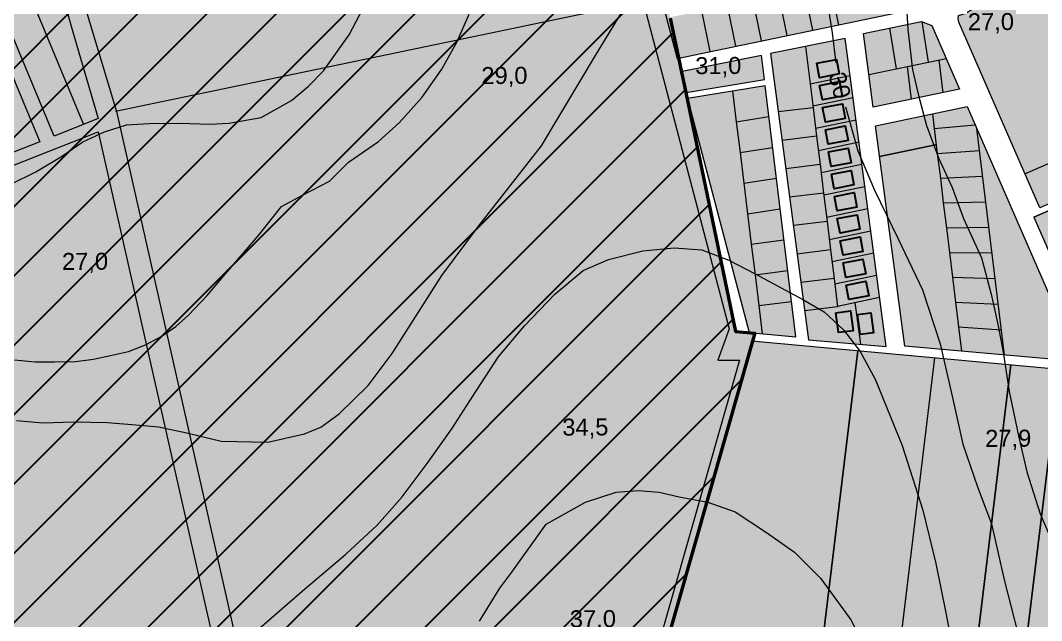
# Model space of a CAD drawing. Header units: metres. Extents: x 783184 to 1587399, y 282652 to 580595.
# Drawn here: x 787775 to 788436, y 289301 to 289689 of the extents above; entities that cross this region are included whole.
import ezdxf

# ---------------------------------------------------------------- set-up
doc = ezdxf.new("R2010")
doc.units = ezdxf.units.M
doc.header["$LTSCALE"] = 0.5
for name, color, linetype in [('atrageri in intravilan', 18, 'CONTINUOUS'), ('cladiri', 18, 'CONTINUOUS'), ('curbe  de nivelI', 7, 'CONTINUOUS'), ('Limita intravilan existent', 1, 'CONTINUOUS'), ('locuinte si functiuni complementare', 51, 'CONTINUOUS'), ('proprietati extravilan', 7, 'CONTINUOUS'), ('spatii verzi', 90, 'CONTINUOUS'), ('strazi', 7, 'CONTINUOUS')]:
    doc.layers.add(name, color=color, linetype=linetype)
doc.layers.add('cote de nivel', color=1, linetype='CONTINUOUS', lineweight=211)
doc.layers.add('Limite proprietati', color=7, linetype='CONTINUOUS', lineweight=5)
doc.styles.add('arial', font='arial.ttf')

msp = doc.modelspace()

# ---------------------------------------------------------------- hatches: boundary and pattern name
at = {"layer": 'atrageri in intravilan', "lineweight": 30, "true_color": 0xffff66}
h = msp.add_hatch(color=51, dxfattribs=at)
h.paths.add_polyline_path([(788421.64848, 288692.34074), (788480.03939, 288685.23104), (788449.1149, 288431.12827), (788390.72823, 288438.17795)], flags=16)
h.paths.add_polyline_path([(789205.99579, 288962.99819), (789206, 288963), (789194.05, 288959.03), (789118.207, 288933.778), (789071.37, 288918.21), (789063.31, 288915.83), (789063.613, 288971.336), (789059.614, 288971.072), (788878.326, 288895.203), (788871.44, 288900.603), (788821.57, 288906.577), (788802.624, 288908.883), (788764.734, 288913.497), (788745.789, 288915.803), (788582.041, 288935.74), (788591.617, 289015.501), (788597.377, 289062.912), (788612.11, 289183.987), (788548.504, 289191.669), (788549.12, 289195.57), (788417.838, 289211.524), (788386.476, 289215.337), (788337.294, 289221.283), (788180.494, 289240.381), (788241.358, 289454.166), (788249.192, 289481.68), (788250.642, 289486.73), (788238.148, 289487.851), (788204.822, 289647.766), (788204.006, 289651.681), (788195.829, 289690.918), (788190.628, 289715.876), (788185.41, 289740.28), (788184.617, 289744.119), (788170.796, 289811.038), (788159.088, 289808.422), (788015.651, 289776.364), (788001.381, 289773.174), (787997.65, 289783.17), (787988.318, 289807.209), (787796.905, 289764.427), (787791.294, 289789.502), (787787.44, 289815.376), (787783.407, 289841.652), (787965.934, 289882.487), (787958.828, 289908.791), (787779.305, 289868.339), (787774.014, 289867.525), (787775.49, 289856.71), (787778.47, 289834.84), (787781.595, 289811.913), (787571.421, 289740.26), (787553.383, 289732.746), (787631.7, 289544.64), (787608.84, 289535.63), (787585.93, 289526.6), (787507.97, 289713.83), (787485.19, 289704.34), (787562.96, 289517.54), (787539.94, 289508.47), (787462.35, 289694.83), (787439.456, 289685.291), (787416.51, 289675.73), (787393.51, 289666.152), (787370.45, 289656.55), (787447.31, 289471.95), (787424.013, 289462.769), (787400.66, 289453.563), (787353.79, 289435.09), (787277.67, 289617.9), (787254.34, 289608.18), (787230.941, 289598.435), (787227.248, 289596.898), (787302.946, 289415.079), (787293.898, 289411.453), (787322.221, 289346.791), (787339.603, 289307.461), (787348.5, 289287.332), (787353.755, 289275.441), (787362.648, 289255.319), (787366.286, 289247.087), (787370.733, 289237.026), (787375.179, 289226.965), (787378.817, 289218.733), (787396.806, 289178.031), (787419.66, 289126.319), (787421.614, 289122.792), (787422.725, 289116.6), (787422.329, 289110.251), (787419.868, 289103.345), (787415.979, 289097.709), (787407.148, 289092.62), (787379.317, 289080.333), (787336.945, 289062.896), (787372.257, 288980.26), (787394.829, 288927.44), (787379.415, 288920.793), (787137.935, 288816.67), (787135.86, 288816.74), (787113.375, 288817.502), (787097.78, 288814.971), (786878.037, 288729.341), (787074.636, 288751.44), (787346.292, 288781.976), (787350.201, 288782.834), (787343.791, 288812.025), (787337.209, 288841.996), (787328.51, 288881.613), (787408.973, 288915.919), (787399.226, 288938.991), (787954.426, 289063.877), (787972.85, 288984.98), (787979.83, 288955.093), (787990.289, 288910.303), (787995.266, 288888.988), (787998.75, 288874.072), (788014.409, 288807.013), (788023.518, 288768.009), (787999.667, 288683.724), (787978.846, 288610.144), (787939.732, 288471.919), (787930.909, 288440.739), (787923.6, 288414.91), (787921.44, 288407.26), (787907.12, 288356.65), (787904.95, 288349), (787897.604, 288323.044), (787879.159, 288257.859), (787874.035, 288239.752), (787885.501, 288238.721), (788061.315, 288216.773), (788230.544, 288195.648), (788429.101, 288171.667), (788468.816, 288166.871), (788478.741, 288165.672), (788498.598, 288163.274), (788537.02102, 288158.63362), (788569.95822, 288426.65355), (788652.68151, 288416.6228), (788619.74931, 288148.64246), (788677.3, 288141.692), (788756.723, 288132.099), (788789.7, 288128.12), (788796.65, 288127.28), (788827.275, 288123.567), (788926.553, 288111.576), (789012.881, 288137.047), (789068.127, 288129.499), (789083.31118, 288121.55122), (789094.455, 288127.807), (789103.075, 288132.453), (789127.634, 288124.887), (789151.132, 288132.626), (789166.299, 288150.252), (789179.942, 288183.009), (789176.819, 288188.874), (789190.756, 288226.037), (789195.26, 288239.75), (789204.279, 288273.374), (789226.302, 288332.092), (789286.986, 288459.931), (789309.743, 288523.326), (789311.277, 288576.843), (789242.532, 288741.085)])
at = {"layer": 'atrageri in intravilan', "lineweight": 30}
h = msp.add_hatch(dxfattribs=at)
h.set_pattern_fill('ANSI31', color=6, scale=10, style=0)
h.set_pattern_definition([(45, (11292.32, 0), (-22.4506403, 22.4506403), [])])
h.paths.add_polyline_path([(788591.617, 289015.501), (788597.377, 289062.912), (788612.11, 289183.987), (788548.504, 289191.669), (788549.12, 289195.57), (788417.838, 289211.524), (788386.476, 289215.337), (788337.294, 289221.283), (788180.494, 289240.381), (788241.358, 289454.166), (788249.192, 289481.68), (788250.642, 289486.73), (788238.148, 289487.851), (788204.822, 289647.766), (788204.006, 289651.681), (788195.829, 289690.918), (788190.628, 289715.876), (788185.41, 289740.28), (788184.617, 289744.119), (788170.796, 289811.038), (788159.088, 289808.422), (788015.651, 289776.364), (788001.381, 289773.174), (787997.65, 289783.17), (787988.318, 289807.209), (787796.905, 289764.427), (787791.294, 289789.502), (787787.44, 289815.376), (787783.407, 289841.652), (787965.934, 289882.487), (787958.828, 289908.791), (787779.305, 289868.339), (787774.014, 289867.525), (787775.49, 289856.71), (787778.47, 289834.84), (787781.595, 289811.913), (787571.421, 289740.26), (787553.383, 289732.746), (787631.7, 289544.64), (787608.84, 289535.63), (787585.93, 289526.6), (787507.97, 289713.83), (787485.19, 289704.34), (787562.96, 289517.54), (787539.94, 289508.47), (787462.35, 289694.83), (787439.456, 289685.291), (787416.51, 289675.73), (787393.51, 289666.152), (787370.45, 289656.55), (787447.31, 289471.95), (787424.013, 289462.769), (787400.66, 289453.563), (787353.79, 289435.09), (787277.67, 289617.9), (787254.34, 289608.18), (787230.941, 289598.435), (787227.248, 289596.898), (787302.946, 289415.079), (787293.898, 289411.453), (787322.221, 289346.791), (787339.603, 289307.461), (787348.5, 289287.332), (787353.755, 289275.441), (787362.648, 289255.319), (787366.286, 289247.087), (787370.733, 289237.026), (787375.179, 289226.965), (787378.817, 289218.733), (787396.806, 289178.031), (787419.66, 289126.319), (787421.614, 289122.792), (787422.725, 289116.6), (787422.329, 289110.251), (787419.868, 289103.345), (787415.979, 289097.709), (787407.148, 289092.62), (787379.317, 289080.333), (787336.945, 289062.896), (787372.257, 288980.26), (787394.829, 288927.44), (787379.415, 288920.793), (787137.935, 288816.67), (787135.86, 288816.74), (787113.375, 288817.502), (787097.78, 288814.971), (786878.037, 288729.341), (787074.636, 288751.44), (787346.292, 288781.976), (787350.201, 288782.834), (787343.791, 288812.025), (787337.209, 288841.996), (787328.51, 288881.613), (787408.973, 288915.919), (787399.226, 288938.991), (787954.426, 289063.877), (787972.85, 288984.98), (787979.83, 288955.093), (787990.289, 288910.303), (787995.266, 288888.988), (787998.75, 288874.072), (788014.409, 288807.013), (788023.518, 288768.009), (787999.667, 288683.724), (787978.846, 288610.144), (787939.732, 288471.919), (787930.909, 288440.739), (787923.6, 288414.91), (787921.44, 288407.26), (787907.12, 288356.65), (787904.95, 288349), (787897.604, 288323.044), (787879.159, 288257.859), (787874.035, 288239.752), (787885.501, 288238.721), (788061.315, 288216.773), (788230.544, 288195.648), (788429.101, 288171.667), (788468.816, 288166.871), (788478.741, 288165.672), (788498.598, 288163.274), (788537.02102, 288158.63362), (788569.95822, 288426.65355), (788652.68151, 288416.6228), (788619.74931, 288148.64246), (788677.3, 288141.692), (788756.723, 288132.099), (788789.7, 288128.12), (788796.65, 288127.28), (788827.275, 288123.567), (788926.553, 288111.576), (789012.881, 288137.047), (789068.127, 288129.499), (789086.82378, 288119.71264), (789103.075, 288132.453), (789127.634, 288124.887), (789151.132, 288132.626), (789166.299, 288150.252), (789179.942, 288183.009), (789176.819, 288188.874), (789190.756, 288226.037), (789204.279, 288273.374), (789226.302, 288332.092), (789286.986, 288459.931), (789309.743, 288523.326), (789311.277, 288576.843), (789242.30106, 288742.48767), (789215.76073, 288903.68805), (789205.99508, 288962.99788), (789206, 288963), (789194.05, 288959.03), (789118.207, 288933.778), (789071.37, 288918.21), (789063.31, 288915.83), (789063.613, 288971.336), (789059.614, 288971.072), (788878.326, 288895.203), (788871.44, 288900.603), (788821.57, 288906.577), (788802.624, 288908.883), (788783.679, 288911.19), (788764.734, 288913.497), (788745.789, 288915.803), (788582.041, 288935.74)])
h.paths.add_polyline_path([(788421.64848, 288692.34074), (788480.03939, 288685.23104), (788449.1149, 288431.12827), (788390.72823, 288438.17795)], flags=16)
at = {"layer": 'cladiri', "linetype": 'ByBlock', "lineweight": 30}
h = msp.add_hatch(color=0, dxfattribs=at)
h.dxf.hatch_style = 1
h.paths.add_polyline_path([(788303.55559, 289664.12131), (788290.73624, 289661.66279), (788292.54439, 289652.23461), (788305.36443, 289654.69456)])
h = msp.add_hatch(color=0, dxfattribs=at)
h.dxf.hatch_style = 1
h.paths.add_polyline_path([(788305.45841, 289649.74671), (788292.63905, 289647.28819), (788294.44721, 289637.86001), (788307.26725, 289640.31997)])
h = msp.add_hatch(color=0, dxfattribs=at)
h.dxf.hatch_style = 1
h.paths.add_polyline_path([(788307.36123, 289635.37211), (788294.54187, 289632.91359), (788296.35002, 289623.48541), (788309.17006, 289625.94537)])
h = msp.add_hatch(color=0, dxfattribs=at)
h.dxf.hatch_style = 1
h.paths.add_polyline_path([(788309.26404, 289620.99751), (788296.44468, 289618.539), (788298.25284, 289609.11082), (788311.07288, 289611.57077)])
h = msp.add_hatch(color=0, dxfattribs=at)
h.dxf.hatch_style = 1
h.paths.add_polyline_path([(788311.16686, 289606.62292), (788298.3475, 289604.1644), (788300.15565, 289594.73622), (788312.97569, 289597.19617)])
h = msp.add_hatch(color=0, dxfattribs=at)
h.dxf.hatch_style = 1
h.paths.add_polyline_path([(788313.06967, 289592.24832), (788300.25032, 289589.7898), (788302.05847, 289580.36162), (788314.87851, 289582.82157)])
h = msp.add_hatch(color=0, dxfattribs=at)
h.dxf.hatch_style = 1
h.paths.add_polyline_path([(788314.97249, 289577.87372), (788302.15313, 289575.4152), (788303.96129, 289565.98702), (788316.78133, 289568.44698)])
h = msp.add_hatch(color=0, dxfattribs=at)
h.dxf.hatch_style = 1
h.paths.add_polyline_path([(788316.87531, 289563.49912), (788304.05595, 289561.0406), (788305.8641, 289551.61242), (788318.68414, 289554.07238)])
h = msp.add_hatch(color=0, dxfattribs=at)
h.dxf.hatch_style = 1
h.paths.add_polyline_path([(788318.77812, 289549.12453), (788305.95877, 289546.66601), (788307.76692, 289537.23783), (788320.58696, 289539.69778)])
h = msp.add_hatch(color=0, dxfattribs=at)
h.dxf.hatch_style = 1
h.paths.add_polyline_path([(788320.68094, 289534.74993), (788307.86158, 289532.29141), (788309.66973, 289522.86323), (788322.48978, 289525.32318)])
h = msp.add_hatch(color=0, dxfattribs=at)
h.dxf.hatch_style = 1
h.paths.add_polyline_path([(788322.58375, 289520.37533), (788309.7644, 289517.91681), (788311.57255, 289508.48863), (788324.39259, 289510.94859)])
h = msp.add_hatch(color=0, dxfattribs=at)
h.dxf.hatch_style = 1
h.paths.add_polyline_path([(788312.6939, 289501.30485), (788303.17692, 289500.04506), (788304.88875, 289487.11328), (788314.40585, 289488.37214)])
h.paths.add_polyline_path([(788325.86475, 289500.00063), (788317.14204, 289498.84655), (788318.85413, 289485.90634), (788327.57811, 289487.06059)])
at = {"layer": 'locuinte si functiuni complementare', "lineweight": 30}
h = msp.add_hatch(color=256, dxfattribs=at)
h.paths.add_polyline_path([(788350.5648, 289844.62214), (788332.19139, 289840.78102), (788360.73054, 289775.27702), (788379.26507, 289778.92557)])
h.paths.add_polyline_path([(788446.60927, 289839.84427), (788435.23996, 289862.32423), (788350.5648, 289844.62214), (788398.99473, 289733.76326), (788477.52522, 289768.07017)])
h.paths.add_polyline_path([(788482.27249, 289757.04896), (788399.90987, 289721.06793), (788398.04916, 289719.37578, -0.444968825), (788382.68349, 289692.57501), (788382.30854, 289690.62468), (788382.78804, 289688.24431), (788425.6934, 289590.03149), (788533.85954, 289637.28507)])
h.paths.add_polyline_path([(788506.15669, 289598.91616), (788496.52078, 289620.97322), (788425.6934, 289590.03149), (788435.32928, 289567.97442)])
h.paths.add_polyline_path([(788533.85954, 289637.28507), (788496.52078, 289620.97322), (788506.15669, 289598.91616), (788543.38178, 289615.17835)])
h = msp.add_hatch(color=256, dxfattribs=at)
h.paths.add_polyline_path([(788185.58422, 289810.13149), (788171.58757, 289807.20536), (788177.29857, 289779.55361), (788191.06986, 289782.2645)])
h.paths.add_polyline_path([(788199.54341, 289813.04978), (788185.58422, 289810.13149), (788191.06986, 289782.2645), (788205.06135, 289785.01874)])
h.paths.add_polyline_path([(788213.59071, 289815.98649), (788199.54341, 289813.04978), (788205.06135, 289785.01874), (788219.14115, 289787.79036)])
h.paths.add_polyline_path([(788227.65758, 289818.9273), (788213.59071, 289815.98649), (788219.14115, 289787.79036), (788233.24056, 289790.56585)])
h.paths.add_polyline_path([(788241.75383, 289821.87424), (788227.65758, 289818.9273), (788233.24056, 289790.56585), (788247.36942, 289793.34713)])
h.paths.add_polyline_path([(788253.23976, 289824.27548), (788241.75383, 289821.87424), (788247.36942, 289793.34713), (788262.43038, 289796.31189), (788263.89011, 289799.76612)])
h.paths.add_polyline_path([(788192.474, 289775.40657), (788178.71449, 289772.698), (788184.617, 289744.119), (788185.31373, 289740.74605), (788198.77532, 289743.39598)])
h.paths.add_polyline_path([(788206.99532, 289778.26511), (788192.474, 289775.40657), (788198.77532, 289743.39598), (788213.29664, 289746.25451)])
h.paths.add_polyline_path([(788221.51664, 289781.12364), (788206.99532, 289778.26511), (788213.29664, 289746.25451), (788227.81796, 289749.11305)])
h.paths.add_polyline_path([(788236.03796, 289783.98218), (788221.51664, 289781.12364), (788227.81796, 289749.11305), (788242.33928, 289751.97159)])
h.paths.add_polyline_path([(788250.55929, 289786.84072), (788236.03796, 289783.98218), (788242.33928, 289751.97159), (788256.8606, 289754.83012)])
h.paths.add_polyline_path([(788265.51273, 289789.78432), (788250.55929, 289786.84072), (788256.8606, 289754.83012), (788271.81404, 289757.77372)])
h.paths.add_polyline_path([(788277.79698, 289792.20248), (788265.51273, 289789.78432), (788271.81404, 289757.77372), (788291.10738, 289761.57164)])
h.paths.add_polyline_path([(788301.91828, 289834.45216), (788262.97546, 289826.31081), (788277.79698, 289792.20248), (788291.10738, 289761.57164), (788330.24051, 289769.27503)])
h.paths.add_polyline_path([(788319.95793, 289838.2235), (788301.91828, 289834.45216), (788330.24051, 289769.27503), (788348.67669, 289772.90421)])
h.paths.add_polyline_path([(788362.21248, 289726.08555), (788332.52545, 289719.89955), (788338.02777, 289693.49662), (788363.08256, 289698.718, -0.375664456)])
h.paths.add_polyline_path([(788332.52545, 289719.89955), (788315.88291, 289716.43168), (788321.38532, 289690.02836), (788338.02777, 289693.49662)])
h.paths.add_polyline_path([(788315.88291, 289716.43168), (788299.24038, 289712.96381), (788304.74123, 289686.55976), (788321.38532, 289690.02836)])
h.paths.add_polyline_path([(788299.24038, 289712.96381), (788282.59785, 289709.49594), (788288.09877, 289683.0915), (788304.74123, 289686.55976)])
h.paths.add_polyline_path([(788282.59785, 289709.49594), (788265.95532, 289706.02806), (788271.45797, 289679.62358), (788288.09877, 289683.0915)])
h.paths.add_polyline_path([(788265.95532, 289706.02806), (788249.31279, 289702.56019), (788254.81552, 289676.15532), (788271.45797, 289679.62358)])
h.paths.add_polyline_path([(788249.31279, 289702.56019), (788232.67025, 289699.09232), (788238.17307, 289672.68706), (788254.81552, 289676.15532)])
h.paths.add_polyline_path([(788232.67025, 289699.09232), (788216.02772, 289695.62445), (788221.53062, 289669.2188), (788238.17307, 289672.68706)])
h.paths.add_polyline_path([(788216.02772, 289695.62445), (788195.72963, 289691.39486), (788195.829, 289690.918), (788201.23266, 289664.98874), (788221.53062, 289669.2188)])
at = {"layer": 'locuinte si functiuni complementare', "linetype": 'ByBlock', "lineweight": 30}
h = msp.add_hatch(color=51, dxfattribs=at)
h.paths.add_polyline_path([(788374.57742, 289664.73396), (788369.99908, 289663.77985), (788372.62835, 289642.5427), (788383.28404, 289644.76333)])
h.paths.add_polyline_path([(788369.99908, 289663.77985), (788349.32066, 289659.4705), (788351.94157, 289638.23161), (788372.62835, 289642.5427)])
h.paths.add_polyline_path([(788349.32066, 289659.4705), (788324.46444, 289654.29051), (788327.2708, 289633.09025), (788351.94157, 289638.23161)])
h.paths.add_polyline_path([(788338.18258, 289684.4638), (788320.9458, 289680.87168), (788324.46444, 289654.29051), (788342.47172, 289658.0432)])
h.paths.add_polyline_path([(788358.73661, 289688.68279), (788358.63232, 289688.72549), (788338.18258, 289684.4638), (788342.47172, 289658.0432), (788363.02174, 289662.32578)])
h.paths.add_polyline_path([(788365.30975, 289685.99148), (788358.73661, 289688.68279), (788363.02174, 289662.32578), (788374.57742, 289664.73396)])
msp.add_hatch(color=51, dxfattribs=at).paths.add_polyline_path([(788309.24769, 289677.70013), (788260.75601, 289667.91474), (788285.40151, 289482.55669), (788335.68167, 289478.10742)])
at = {"layer": 'locuinte si functiuni complementare', "lineweight": 30}
for points in [[(788254.86947, 289666.72686), (788203.04968, 289656.26987), (788204.006, 289651.681), (788204.822, 289647.766), (788205.16161, 289646.13637), (788206.05764, 289642.72828), (788256.79127, 289651.00309)], [(788257.277, 289647.029), (788207.07931, 289638.84232), (788246.94905, 289487.19581), (788277.144, 289484.48198)], [(788394.3997, 289619.26698), (788388.18299, 289633.52645), (788328.84985, 289621.16152), (788347.74523, 289478.41869), (788412.4196, 289472.61009)], [(788367.11481, 289470.84296), (788317.43571, 289475.40822), (788287.41098, 289227.75366), (788336.93609, 289221.73327)]]:
    msp.add_hatch(color=256, dxfattribs=at).paths.add_polyline_path(points)
h = msp.add_hatch(color=256, dxfattribs=at)
h.paths.add_polyline_path([(788568.12745, 289557.72909), (788544.9642, 289611.50461), (788431.45237, 289561.91571), (788452.95796, 289512.68819)])
h.paths.add_polyline_path([(788580.93095, 289528.00462), (788568.12745, 289557.72909), (788452.95796, 289512.68819), (788472.73905, 289466.90478), (788612.646, 289454.331), (788614.018, 289455.278), (788614.0508, 289456.91651)])
h = msp.add_hatch(color=256, dxfattribs=at)
h.paths.add_polyline_path([(788317.43571, 289475.40822), (788249.19185, 289481.67949), (788241.358, 289454.166), (788180.59574, 289240.73837), (788287.41098, 289227.75366)])
h.paths.add_polyline_path([(788416.57825, 289466.29752), (788367.11483, 289470.84296), (788336.94766, 289221.69939), (788386.11363, 289215.75513)])
h.paths.add_polyline_path([(788448.05227, 289463.40522), (788416.57825, 289466.29752), (788386.11363, 289215.75513), (788417.47616, 289211.94263)])
h.paths.add_polyline_path([(788488.78547, 289459.66205), (788448.05227, 289463.40522), (788417.47616, 289211.94263), (788462.75705, 289206.39239)])
h.paths.add_polyline_path([(788512.05934, 289396.03763), (788512.07721, 289396.03598), (788517.68012, 289457.00677), (788488.78547, 289459.66205), (788473.63126, 289312.20393), (788500.74994, 289308.69262)])
h.paths.add_polyline_path([(788562.76066, 289338.89308), (788565.35066, 289362.01308), (788568.57887, 289390.82707), (788512.05934, 289396.03763), (788500.74994, 289308.69262), (788473.63126, 289312.20393), (788462.75705, 289206.39239), (788548.76045, 289195.98341), (788550.95662, 289215.57276), (788550.95676, 289215.57407), (788561.65848, 289311.03104), (788559.66066, 289311.27308)])
at = {"layer": 'spatii verzi', "lineweight": 30}
msp.add_hatch(color=256, dxfattribs=at).paths.add_polyline_path([(788394.3997, 289619.26698), (788412.4196, 289472.61009), (788450.0234, 289469.23278), (788452.54873, 289469.48513), (788454.75842, 289470.74691), (788456.17894, 289472.73421), (788456.58931, 289475.16312), (788456.18236, 289477.55422)])

# ---------------------------------------------------------------- linework, layer by layer
at = {"layer": 'cladiri', "color": 0, "lineweight": 30}
for points in [[(788290.73624, 289661.66279), (788303.55559, 289664.12131), (788305.36443, 289654.69456), (788292.54439, 289652.23461), (788290.73624, 289661.66279)], [(788292.63905, 289647.28819), (788305.45841, 289649.74671), (788307.26725, 289640.31997), (788294.44721, 289637.86001), (788292.63905, 289647.28819)], [(788294.54187, 289632.91359), (788307.36123, 289635.37211), (788309.17006, 289625.94537), (788296.35002, 289623.48541), (788294.54187, 289632.91359)], [(788296.44468, 289618.539), (788309.26404, 289620.99751), (788311.07288, 289611.57077), (788298.25284, 289609.11082), (788296.44468, 289618.539)], [(788298.3475, 289604.1644), (788311.16686, 289606.62292), (788312.97569, 289597.19617), (788300.15565, 289594.73622), (788298.3475, 289604.1644)], [(788300.25032, 289589.7898), (788313.06967, 289592.24832), (788314.87851, 289582.82157), (788302.05847, 289580.36162), (788300.25032, 289589.7898)], [(788302.15313, 289575.4152), (788314.97249, 289577.87372), (788316.78133, 289568.44698), (788303.96129, 289565.98702), (788302.15313, 289575.4152)], [(788304.05595, 289561.0406), (788316.87531, 289563.49912), (788318.68414, 289554.07238), (788305.8641, 289551.61242), (788304.05595, 289561.0406)], [(788305.95877, 289546.66601), (788318.77812, 289549.12453), (788320.58696, 289539.69778), (788307.76692, 289537.23783), (788305.95877, 289546.66601)], [(788307.86158, 289532.29141), (788320.68094, 289534.74993), (788322.48978, 289525.32318), (788309.66973, 289522.86323), (788307.86158, 289532.29141)], [(788309.7644, 289517.91681), (788322.58375, 289520.37533), (788324.39259, 289510.94859), (788311.57255, 289508.48863), (788309.7644, 289517.91681)], [(788303.17692, 289500.04506), (788312.6939, 289501.30485), (788314.40585, 289488.37214), (788304.88875, 289487.11328), (788303.17692, 289500.04506)], [(788317.14077, 289498.84638), (788325.86475, 289500.00063), (788327.57811, 289487.06059), (788318.85413, 289485.90634), (788317.14204, 289498.84655)]]:
    msp.add_lwpolyline(points, dxfattribs=at)
at = {"layer": 'curbe  de nivelI', "color": 21, "lineweight": 5}
for points in [[(788347.24817, 289727.23706), (788349.84236, 289683.48318), (788352.80416, 289657.35523), (788356.69545, 289640.82603), (788361.88384, 289621.37987), (788369.66643, 289600.31321), (788378.42181, 289581.19115), (788385.8801, 289561.09679), (788397.55398, 289535.49268), (788403.76507, 289511.96902), (788408.30485, 289491.55056), (788411.8719, 289473.07673), (788415.43889, 289449.09311), (788421.43644, 289420.25559), (788426.86719, 289396.9476), (788435.49252, 289369.80821), (788443.79837, 289350.65096)], [(787768.17569, 289583.10321), (787784.80632, 289591.27083), (787801.35453, 289601.31265), (787815.24316, 289610.76375), (787829.2796, 289617.2614), (787843.46371, 289621.69159), (787858.23891, 289622.57763), (787877.79906, 289622.87778), (787897.74556, 289622.13943), (787909.71343, 289622.87778), (787930.655, 289626.59033), (787950.29024, 289637.53498), (787961.24066, 289646.59264), (787971.05828, 289656.78246), (787987.81211, 289680.11704), (787999.19004, 289701.80304)], [(787772.08121, 289430.15463), (787789.25374, 289428.59432), (787809.15826, 289429.37448), (787831.14545, 289428.80156), (787849.48883, 289427.43625), (787864.12456, 289426.07099), (787882.66308, 289422.1702), (787904.90937, 289416.90414), (787934.99172, 289416.07618), (787958.87299, 289421.5542), (787969.44337, 289425.8584), (787981.18829, 289434.46677), (787999.98007, 289452.85735), (788015.63993, 289473.59569), (788047.80412, 289524.20988), (788071.68539, 289556.2956), (788112.45596, 289608.06127), (788147.29914, 289666.75467), (788168.50141, 289701.35317)], [(787770.98825, 289469.5115), (787784.17313, 289468.29507), (787796.74942, 289468.29507), (787810.33995, 289468.4978), (787822.10488, 289469.91695), (787835.08688, 289472.75528), (787844.82339, 289474.98537), (787855.77697, 289479.24286), (787865.91913, 289484.71673), (787875.45282, 289491.2043), (787883.73306, 289498.36459), (787895.70082, 289511.13701), (787906.24869, 289523.70667), (787929.01192, 289549.99092), (787943.92855, 289568.78889), (787957.54808, 289576.24322), (787975.05884, 289585.31813), (787987.38128, 289597.63401), (788006.83769, 289610.9222), (788020.45722, 289623.23812), (788035.04954, 289639.76732), (788047.73766, 289657.72699), (788057.4659, 289675.22857), (788065.57273, 289693.3783)], [(788298.08665, 289697.44026), (788300.82716, 289681.39739), (788303.17613, 289661.83294)], [(788309.46868, 289633.49881), (788317.29861, 289604.93471), (788328.26052, 289579.50087), (788343.52885, 289547.80646), (788359.18871, 289514.93815), (788370.63315, 289479.90313), (788378.46308, 289445.86093), (788385.51, 289414.94908), (788394.90595, 289387.16753), (788403.91031, 289363.29888), (788412.13177, 289326.90897), (788421.18425, 289291.48105), (788425.09924, 289258.61275), (788431.36315, 289213.22321), (788446.24006, 289145.53014), (788454.50571, 289098.68245), (788456.85468, 289066.98799), (788458.42064, 289046.24966), (788459.59513, 288993.81691), (788457.63769, 288957.81825), (788450.59071, 288922.21094), (788444.71792, 288892.93452), (788438.84549, 288845.19724), (788439.23703, 288806.45957)], [(787907.98443, 289276.98467), (787957.39861, 289319.63509), (787985.69735, 289343.70639), (788005.92873, 289362.42315), (788022.08904, 289380.64565), (788038.24935, 289402.38844), (788054.24036, 289424.82622), (788067.91444, 289445.94774), (788084.3304, 289471.13392), (788101.47523, 289491.53368), (788121.06938, 289512.1374), (788139.43884, 289527.43719), (788155.76726, 289534.5771), (788178.01474, 289540.08503), (788198.42525, 289542.12498), (788216.18236, 289540.69703), (788233.73541, 289534.16911), (788250.8803, 289525.1932), (788281.80444, 289508.62725), (788295.47947, 289500.67134), (788308.13401, 289488.83949), (788318.95157, 289474.96769), (788328.54451, 289457.01591), (788346.13996, 289414.10128), (788359.40678, 289372.07781), (788367.97923, 289337.60229), (788374.53481, 289304.62633), (788378.82103, 289282.59461)], [(788072.30648, 289300.11583), (788085.38602, 289321.64721), (788093.07988, 289332.0284), (788115.46331, 289362.98683), (788140.85301, 289377.21292), (788160.85704, 289383.74921), (788175.09064, 289384.90269), (788188.55487, 289383.74921), (788201.6344, 289380.6733), (788220.09962, 289377.21292), (788237.79547, 289371.06109), (788258.18418, 289357.60398), (788276.26471, 289344.91583), (788293.19118, 289327.99831), (788312.81052, 289301.08409), (788328.58286, 289269.94048)]]:
    msp.add_lwpolyline(points, dxfattribs=at)
at = {"layer": 'Limita intravilan existent', "color": 0, "lineweight": 50}
msp.add_lwpolyline([(788195.829, 289690.918), (788204.006, 289651.681), (788204.822, 289647.766), (788238.148, 289487.851), (788250.642, 289486.73), (788249.192, 289481.68), (788241.358, 289454.166), (788180.494, 289240.381)], dxfattribs=at)
at = {"layer": 'Limite proprietati', "color": 0, "linetype": 'ByBlock', "lineweight": 5}
for points in [[(787756.21992, 289764.76716), (787815.64802, 289622.027)], [(788178.07957, 289701.57018), (787836.43191, 289630.37135)], [(787824.72091, 289627.16681), (787824.49276, 289627.0863)]]:
    msp.add_lwpolyline(points, dxfattribs=at)
at = {"layer": 'Limite proprietati', "color": 0, "linetype": 'Continuous', "lineweight": 5}
for points in [[(788299.24174, 289712.95731), (788304.74123, 289686.55976)], [(788265.9564, 289706.02287), (788271.45797, 289679.62358)], [(788282.59907, 289709.49009), (788288.09877, 289683.0915)], [(788249.31373, 289702.55564), (788254.81552, 289676.15532)], [(788216.02843, 289695.62103), (788221.53062, 289669.2188)], [(788232.67025, 289699.09232), (788238.17307, 289672.68706)], [(788425.6934, 289590.03149), (788533.85954, 289637.28507)]]:
    msp.add_lwpolyline(points, dxfattribs=at)
at = {"layer": 'Limite proprietati', "linetype": 'Continuous', "lineweight": 5}
for points in [[(788358.73661, 289688.68279), (788363.02174, 289662.32578)], [(788342.47172, 289658.0432), (788338.18258, 289684.4638)], [(788283.53766, 289672.51197), (788288.3958, 289632.84287), (788265.78736, 289630.07409)], [(788372.62835, 289642.5427), (788369.99908, 289663.77985)], [(788349.32066, 289659.4705), (788351.94157, 289638.23161)], [(788236.14, 289643.582), (788238.57857, 289623.73109), (788259.71559, 289627.07704)], [(788288.3958, 289632.84287), (788290.64911, 289614.40745), (788268.23648, 289611.65436)], [(788365.67962, 289628.83678), (788366.85417, 289619.27792), (788393.33892, 289621.70013)], [(788238.57857, 289623.73109), (788241.01717, 289603.88003), (788262.15417, 289607.12519)], [(788290.65079, 289614.39365), (788292.90186, 289595.97656), (788270.68425, 289593.24475)], [(788366.855, 289619.278), (788368.827, 289603.229), (788396.132, 289605.164)], [(788241.01717, 289603.88003), (788243.45574, 289584.02911), (788264.59271, 289587.1736)], [(788368.827, 289603.229), (788370.87497, 289587.18383), (788398.17283, 289588.55899)], [(788292.93241, 289595.96024), (788295.19997, 289577.55024), (788273.13241, 289574.83218)], [(788370.87497, 289587.18383), (788372.771, 289571.131), (788400.2131, 289571.954)], [(788243.45574, 289584.02911), (788245.894, 289564.179), (788267.03126, 289567.22198)], [(788295.20045, 289577.54638), (788297.45649, 289559.11733), (788275.578, 289556.43901)], [(788372.77029, 289571.13098), (788374.74245, 289555.08099), (788402.253, 289555.348)], [(788245.89421, 289564.17903), (788248.3328, 289544.32797), (788269.4698, 289547.27048)], [(788297.464, 289559.118), (788299.72797, 289540.68724), (788278.02576, 289538.02944)], [(788374.743, 289555.0765), (788376.715, 289539.032), (788404.29378, 289538.743)], [(788248.333, 289544.328), (788250.771, 289524.477), (788271.90832, 289527.31909)], [(788299.72797, 289540.68724), (788301.98341, 289522.25419), (788280.47459, 289519.61187)], [(788376.715, 289539.032), (788378.68653, 289522.98301), (788406.334, 289522.138)], [(788250.77138, 289524.47705), (788253.20997, 289504.626), (788274.34681, 289507.36795)], [(788301.98476, 289522.24309), (788304.269, 289503.826), (788282.92548, 289501.17881)], [(788378.687, 289522.983), (788380.65869, 289506.93302), (788408.374, 289505.533)], [(788253.21, 289504.626), (788255.44495, 289486.43242)], [(788380.65869, 289506.93301), (788382.631, 289490.884), (788410.414, 289488.928)], [(788382.63073, 289490.88402), (788384.56903, 289475.11143)]]:
    msp.add_lwpolyline(points, dxfattribs=at)
at = {"layer": 'Limite proprietati', "color": 0, "lineweight": 5}
for points in [[(788324.46444, 289654.29051), (788374.57742, 289664.73396)], [(788286.49477, 289648.36568), (788312.41727, 289653.76788)], [(788288.25873, 289633.96214), (788314.32101, 289639.39348)], [(788290.01958, 289619.55796), (788316.22475, 289625.01907)], [(788291.78016, 289605.15372), (788318.12849, 289610.64467)], [(788293.57338, 289590.75629), (788320.03223, 289596.27026)], [(788295.34634, 289576.35462), (788321.93597, 289581.89586)], [(788297.10961, 289561.95094), (788323.83971, 289567.52145)], [(788298.885, 289547.54979), (788325.74345, 289553.14705)], [(788300.65063, 289533.14661), (788327.64719, 289538.77264)], [(788302.41876, 289518.74394), (788329.55093, 289524.39823)], [(788304.20463, 289504.34497), (788331.45467, 289510.02383)], [(788315.43481, 289506.68532), (788319.02356, 289479.58149)]]:
    msp.add_lwpolyline(points, dxfattribs=at)
at = {"layer": 'Limite proprietati', "color": 0, "linetype": 'Continuous', "lineweight": 5}
msp.add_lwpolyline([(788367.69711, 289608.87381), (788331.47564, 289601.32531)], close=True, dxfattribs=at)
at = {"layer": 'proprietati extravilan', "color": 0, "lineweight": 5}
for points in [[(788150.94271, 289805.1669), (788233.93306, 289489.50907), (788226.71298, 289469.37153), (788240.70306, 289469.37153), (788175.08849, 289238.9099), (788088.77089, 288997.05624)], [(788367.11483, 289470.84296), (788336.95154, 289221.73139), (788287.41098, 289227.75366), (788317.43571, 289475.40822)], [(788317.48194, 289475.7895), (788317.48204, 289475.7903)], [(788367.11481, 289470.84296), (788336.93221, 289221.70125), (788386.11363, 289215.75513), (788416.57825, 289466.29752)], [(788416.57825, 289466.29752), (788386.11363, 289215.75513), (788417.47616, 289211.94263), (788448.05227, 289463.40522)], [(788448.05227, 289463.40522), (788417.47616, 289211.94263), (788462.75705, 289206.39239), (788488.78547, 289459.66205)]]:
    msp.add_lwpolyline(points, dxfattribs=at)
at = {"layer": 'strazi', "color": 0, "linetype": 'ByBlock', "lineweight": 20}
msp.add_line((787836.92204, 289630.47349), (788028.99059, 288781.90499), dxfattribs=at)
at = {"layer": 'strazi', "color": 0, "lineweight": 20}
msp.add_lwpolyline([(788367.29845, 289730.55002), (788319.95793, 289838.2235), (788262.97546, 289826.31081), (788277.79698, 289792.20248), (788265.51273, 289789.78432), (788172.22296, 289771.42013), (788200.25847, 289664.78571), (788363.08256, 289698.718, -0.472102477)], format="xyb", close=True, dxfattribs=at)
at = {"layer": 'strazi', "color": 0, "linetype": 'ByBlock', "lineweight": 20}
for points in [[(787736.78401, 289758.13873), (787784.69036, 289774.47674), (787792.19541, 289740.581), (787808.39944, 289682.743), (787825.13025, 289625.77295), (787796.61173, 289614.50671), (787736.78401, 289758.13873)], [(787688.88161, 289741.81328), (787727.28622, 289754.91887), (787787.29048, 289610.83227), (787749.61965, 289595.9824), (787688.88161, 289741.81328)], [(787802.66128, 289744.62365), (787836.92204, 289630.47349)], [(787396.44396, 289178.44919), (787295.06744, 289408.19848), (787825.13025, 289617.14959), (788020.8488, 288752.45522)]]:
    msp.add_lwpolyline(points, dxfattribs=at)
at = {"layer": 'strazi', "linetype": 'Continuous', "lineweight": 20}
msp.add_lwpolyline([(788435.32928, 289567.97442), (788382.78804, 289688.24431), (788382.30854, 289690.62468), (788382.68349, 289692.57501, 0.444968825), (788398.04916, 289719.37578), (788399.90987, 289721.06793), (788482.27249, 289757.04896), (788543.38178, 289615.17835)], format="xyb", close=True, dxfattribs=at)
at = {"layer": 'strazi', "color": 0, "linetype": 'Continuous', "lineweight": 20}
for points in [[(788320.9458, 289680.87168), (788358.63232, 289688.72549), (788365.30975, 289685.99148), (788383.28404, 289644.76333), (788327.2708, 289633.09025), (788320.9458, 289680.87168)], [(788328.84985, 289621.16152), (788388.18299, 289633.52645), (788456.18236, 289477.55422), (788456.58931, 289475.16312), (788456.17894, 289472.73421), (788454.75842, 289470.74691), (788452.54873, 289469.48513), (788450.0234, 289469.23278), (788347.74523, 289478.41869), (788328.84985, 289621.16152)]]:
    msp.add_lwpolyline(points, dxfattribs=at)
at = {"layer": 'strazi', "color": 0, "lineweight": 20}
for points in [[(788260.75601, 289667.91474), (788285.40151, 289482.55669), (788335.68167, 289478.10742), (788309.24769, 289677.70013)], [(788206.05764, 289642.72828), (788256.79127, 289651.00309), (788254.86947, 289666.72686), (788202.52521, 289656.16404)]]:
    msp.add_lwpolyline(points, close=True, dxfattribs=at)
at = {"layer": 'strazi', "lineweight": 20}
msp.add_lwpolyline([(788246.94905, 289487.19581), (788277.144, 289484.48198), (788257.277, 289647.029), (788207.07931, 289638.84232), (788246.94905, 289487.19581)], dxfattribs=at)
at = {"layer": 'strazi', "linetype": 'Continuous', "lineweight": 20}
for points in [[(788412.4196, 289472.61009), (788394.3997, 289619.26698)], [(788317.43571, 289475.40822), (788287.41098, 289227.75366), (788180.12848, 289240.79517), (788248.72276, 289481.72259), (788616.72467, 289447.90508)]]:
    msp.add_lwpolyline(points, dxfattribs=at)
at = {"layer": 'strazi', "color": 0, "lineweight": 20}
msp.add_lwpolyline([(788431.45221, 289561.91608), (788431.45237, 289561.91571), (788452.95796, 289512.68819), (788472.73905, 289466.90478), (788612.646, 289454.331), (788614.018, 289455.278), (788614.0508, 289456.91651), (788580.93095, 289528.00462), (788544.9642, 289611.50461), (788431.45237, 289561.91571), (788544.9642, 289611.50461), (788431.45237, 289561.91571), (788452.95796, 289512.68819), (788568.12745, 289557.72909), (788452.95796, 289512.68819), (788568.12745, 289557.72909)], dxfattribs=at)

# ---------------------------------------------------------------- texts
at = {"layer": 'cote de nivel', "color": 32, "lineweight": 30, "style": 'arial'}
for s, rotation, p in [('27,0', 0.34675574, (788388.67209, 289682.99123)), ('31,0', 0.34675574, (788212.02505, 289654.54453)), ('29,0', 0.34675574, (788073.43582, 289648.1467)), ('30', 284.40113497, (788298.29272, 289654.26107)), ('27,0', 0.34675574, (787801.65466, 289527.72982)), ('34,5', 0.34675574, (788125.89123, 289420.39463)), ('27,9', 0.34675574, (788399.92326, 289413.09969)), ('37,0', 0.34675574, (788130.78331, 289296.21024))]:
    msp.add_text(s, height=11, rotation=rotation, dxfattribs=at).set_placement(p)

doc.saveas('drawing.dxf')
